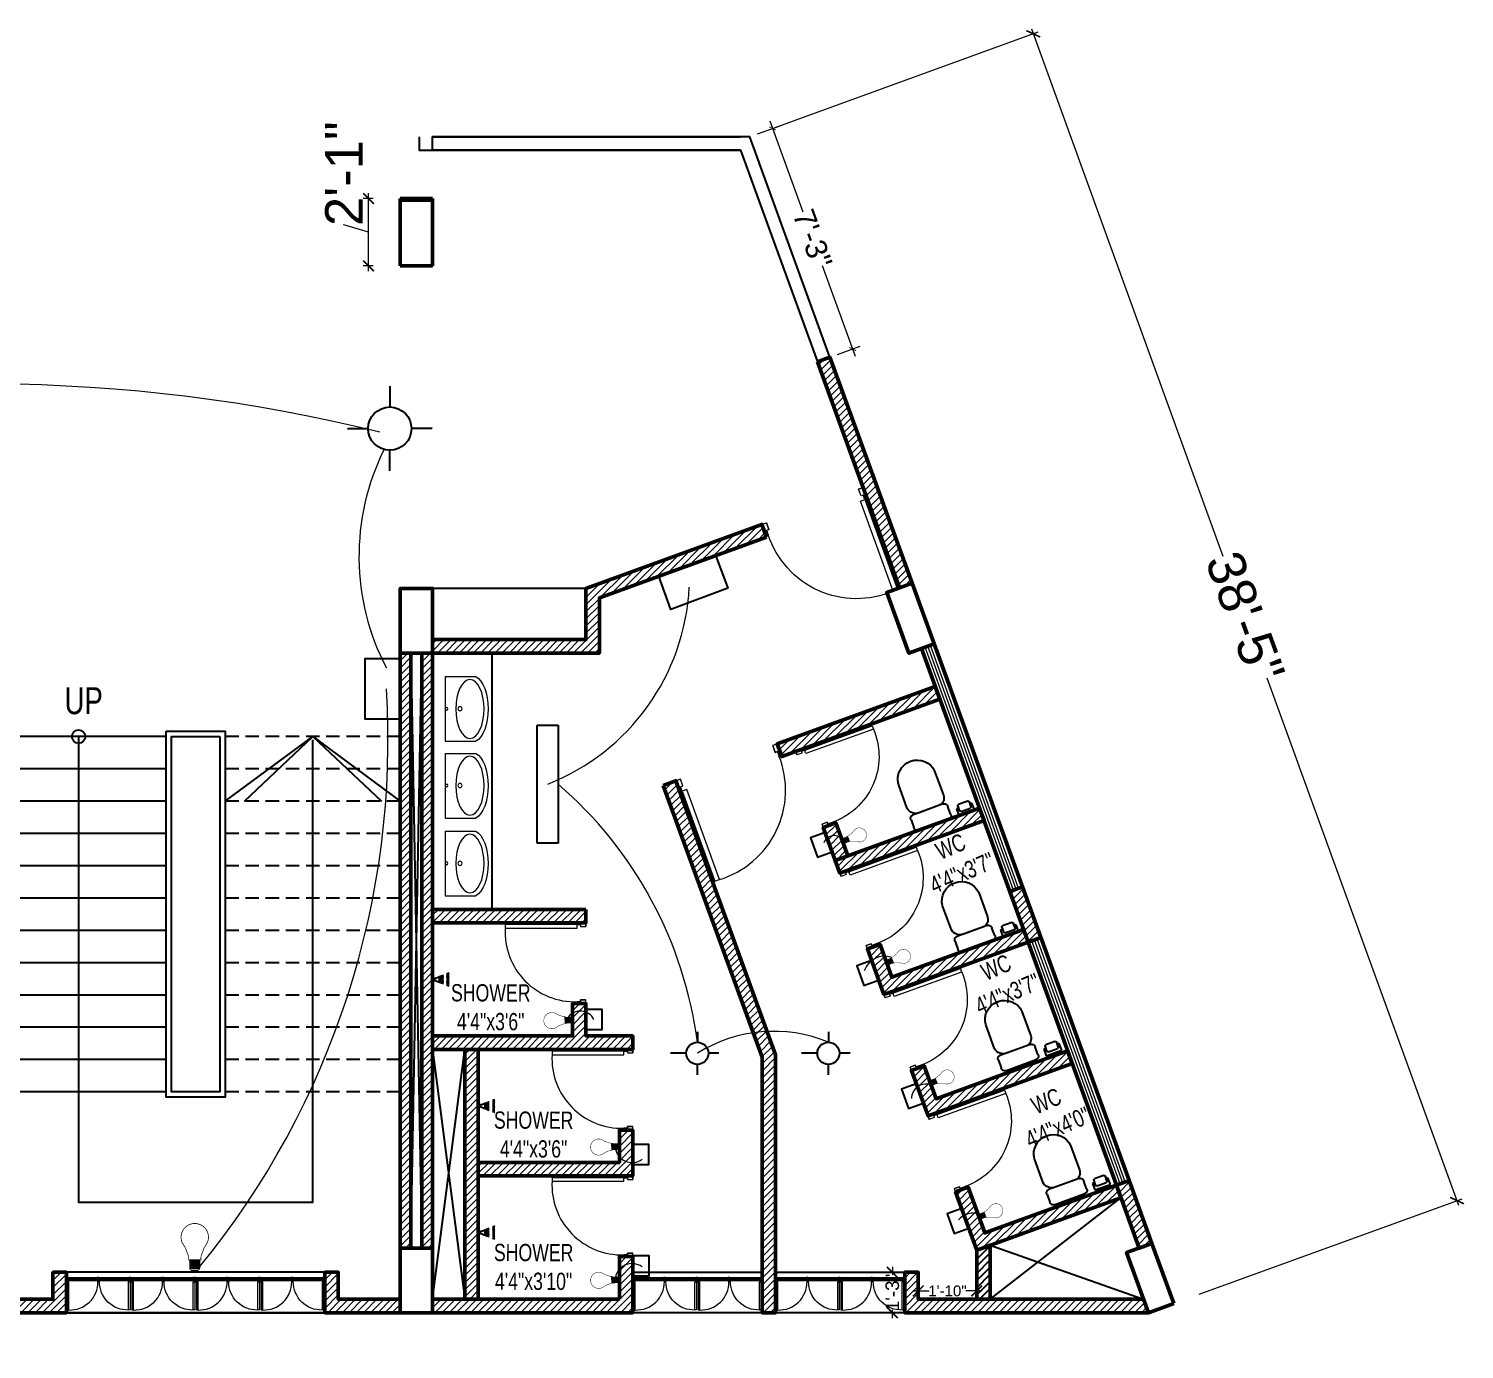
# Model space of a CAD drawing. Header units: inches. Extents: x -20263 to 10253, y -4567 to 3195.
# Drawn here: x -1026 to -493, y -1530 to -1040 of the extents above; entities that cross this region are included whole.
import ezdxf

# ---------------------------------------------------------------- set-up
doc = ezdxf.new("R2010")
doc.units = ezdxf.units.IN
doc.header["$MEASUREMENT"] = 0
doc.linetypes.add('DASHED2', pattern=[0.375, 0.25, -0.125])
for name, color, linetype, lineweight in [('A-TEXT', 7, 'Continuous', 5), ('ar-DOOR-WOOD', 44, 'Continuous', 0), ('column', 1, 'Continuous', 50), ('Dimension', 18, 'Continuous', 9), ('e conduit 1', 90, 'Continuous', 5), ('e conduit 2', 210, 'Continuous', 5), ('illustr-TOILET FIXTURE', 171, 'Continuous', 0), ('Main Wall', 250, 'Continuous', 13), ('window', 160, 'Continuous', 9)]:
    doc.layers.add(name, color=color, linetype=linetype, lineweight=lineweight)
for name, color, linetype in [('BOX', 7, 'Continuous'), ('Electrical Installation', 50, 'Continuous'), ('plug ins', 7, 'Continuous')]:
    doc.layers.add(name, color=color, linetype=linetype)
doc.layers.add('hatch brick', color=32, linetype='Continuous', lineweight=0, transparency=0.4)
doc.styles.add('SIMPLE', font='romantic.ttf')
doc.styles.get("Standard").update_dxf_attribs({"font": 'arial.ttf'})
doc.dimstyles.new('Architectural', dxfattribs={"dimtxt": 14, "dimasz": 4, "dimexe": 2, "dimexo": 10, "dimgap": 0.09, "dimtad": 0, "dimdec": 0, "dimzin": 0, "dimdsep": 46, "dimlunit": 4, "dimtxsty": 'Standard', "dimblk": 'ARCHTICK', "dimcen": 0.09, "dimdle": 2, "dimclrd": 256, "dimclre": 256, "dimclrt": 256, "dimadec": 0, "dimazin": 0, "dimtfac": 1, "dimtdec": 0, "dimtofl": 0, "dimtmove": 1, "dimatfit": 2, "dimfxl": 12, "dimtolj": 1, "dimtzin": 0, "dimlwd": -1, "dimlwe": -1, "dimarcsym": 0})
doc.dimstyles.new('Architectural small', dxfattribs={"dimtxt": 8, "dimasz": 2, "dimexe": 3, "dimexo": 3, "dimgap": 0.09, "dimtad": 0, "dimdec": 0, "dimzin": 0, "dimdsep": 46, "dimlunit": 4, "dimtxsty": 'Standard', "dimblk": 'ARCHTICK', "dimcen": 0.09, "dimdle": 3, "dimclrd": 6, "dimclre": 6, "dimclrt": 5, "dimadec": 0, "dimazin": 0, "dimtfac": 1, "dimtdec": 0, "dimtofl": 0, "dimtmove": 1, "dimatfit": 2, "dimfxl": 12, "dimtolj": 1, "dimtzin": 0, "dimlwd": 18, "dimlwe": 18, "dimarcsym": 0})

# ---------------------------------------------------------------- blocks, each defined once
blk = doc.blocks.new('_ArchTick')
at = {"color": 0, "linetype": 'ByBlock', "const_width": 0.15}
blk.add_lwpolyline([(-0.5, -0.5), (0.5, 0.5)], dxfattribs=at)
blk = doc.blocks.new('*D234')
at = {"layer": 'Defpoints', "color": 0, "transparency": 16777216}
for p in [(-757.88, -1079.82), (-495.23, -1474.99), (-600.46, -1513.22)]:
    blk.add_point(p, dxfattribs=at)
at = {"layer": 'Dimension', "transparency": 16777216}
for p, q in [((-653.34, -1039.72), (-582.18, -1235.61)), ((-748.49, -1076.41), (-650.77, -1040.91)), ((-494.54, -1476.87), (-565.7, -1280.98)), ((-591.06, -1509.8), (-493.35, -1474.31))]:
    blk.add_line(p, q, dxfattribs=at)
at = {"layer": 'Dimension', "transparency": 16777216, "xscale": 4, "yscale": 4, "zscale": 4}
for p, rotation in [((-652.65, -1041.6), 109.9628844869782), ((-495.23, -1474.99), 289.9628844869782)]:
    blk.add_blockref('_ArchTick', p, dxfattribs=dict(at, rotation=rotation))
at = {"layer": 'Dimension', "transparency": 16777216, "insert": (-573.94, -1258.29), "char_height": 14, "attachment_point": 5, "rotation": 289.9629}
blk.add_mtext('\\A1;38\'-5"', dxfattribs=at)
blk = doc.blocks.new('*D236')
at = {"layer": 'Defpoints', "color": 0, "transparency": 16777216}
for p in [(-757.88, -1079.82), (-728.12, -1161.76), (-719.73, -1158.71)]:
    blk.add_point(p, dxfattribs=at)
at = {"layer": 'Dimension', "color": 6, "lineweight": 18, "transparency": 16777216}
for p, q in [((-755.06, -1078.8), (-746.67, -1075.75)), ((-750.51, -1073.95), (-738.26, -1107.69)), ((-718.7, -1161.53), (-730.96, -1127.79)), ((-725.3, -1160.74), (-716.91, -1157.69))]:
    blk.add_line(p, q, dxfattribs=at)
at = {"layer": 'Dimension', "color": 6, "lineweight": 18, "transparency": 16777216, "xscale": 2, "yscale": 2, "zscale": 2}
for p, rotation in [((-749.49, -1076.77), 109.9610434408243), ((-719.73, -1158.71), 289.9610434408243)]:
    blk.add_blockref('_ArchTick', p, dxfattribs=dict(at, rotation=rotation))
at = {"layer": 'Dimension', "color": 5, "transparency": 16777216, "insert": (-734.61, -1117.74), "char_height": 8, "attachment_point": 5, "rotation": 289.961}
blk.add_mtext('\\A1;7\'-3"', dxfattribs=at)
blk = doc.blocks.new('DOOR_45')
at = {"layer": 'ar-DOOR-WOOD'}
for p, q in [((-11008.75, 15426.44), (-11008.75, 15424.44)), ((-10968.75, 15426.44), (-11008.75, 15426.44)), ((-11008.75, 15424.44), (-10968.75, 15424.44)), ((-10968.75, 15427.44), (-10963.75, 15427.44)), ((-10968.75, 15427.44), (-10968.75, 15426.44)), ((-10968.75, 15424.44), (-10968.75, 15426.44)), ((-10968.75, 15426.44), (-10966.75, 15426.44)), ((-10966.75, 15426.44), (-10966.75, 15425.44)), ((-10966.75, 15425.44), (-10963.75, 15425.44)), ((-10963.75, 15427.44), (-10963.75, 15425.44)), ((-10968.75, 15382.44), (-10968.75, 15383.44)), ((-10968.75, 15383.44), (-10966.75, 15383.44)), ((-10968.75, 15382.44), (-10963.75, 15382.44)), ((-10966.75, 15384.44), (-10963.75, 15384.44)), ((-10966.75, 15383.44), (-10966.75, 15384.44)), ((-10963.75, 15382.44), (-10963.75, 15384.44))]:
    blk.add_line(p, q, dxfattribs=at)
for points in [[(-10968.75, 15426.44), (-11008.75, 15426.44), (-11008.75, 15424.44), (-10968.75, 15424.44)], [(-10963.75, 15427.44), (-10968.75, 15427.44), (-10968.75, 15426.44), (-10966.75, 15426.44), (-10966.75, 15425.44), (-10963.75, 15425.44)], [(-10968.75, 15383.44), (-10968.75, 15382.44), (-10963.75, 15382.44), (-10963.75, 15384.44), (-10966.75, 15384.44), (-10966.75, 15383.44)]]:
    blk.add_lwpolyline(points, close=True, dxfattribs=at)
blk.add_arc((-10969.89, 15422.35), 38.92, 176.90834, 271.67702, dxfattribs=at)
blk = doc.blocks.new('T-FIX-027')
at = {"layer": 'illustr-TOILET FIXTURE'}
for p, q in [((-11843.84, 14568.89), (-11843.84, 14557.43)), ((-11843.84, 14568.89), (-11843.84, 14557.43)), ((-11843.84, 14568.89), (-11819.84, 14568.89)), ((-11843.84, 14568.89), (-11819.84, 14568.89)), ((-11819.84, 14568.89), (-11819.84, 14557.43)), ((-11819.84, 14568.89), (-11819.84, 14557.43))]:
    blk.add_line(p, q, dxfattribs=at)
for centre, radius in [((-11831.91, 14568.32), 0.508), ((-11831.91, 14568.32), 0.508), ((-11831.91, 14563.34), 0.762), ((-11831.91, 14563.34), 0.762)]:
    blk.add_circle(centre, radius, dxfattribs=at)
blk.add_ellipse((-11831.84, 14559.64), major_axis=(-10.93, 0), ratio=0.480383, dxfattribs=at)
blk.add_ellipse((-11831.84, 14559.64), major_axis=(-10.93, 0), ratio=0.480383, dxfattribs=at)
blk.add_ellipse((-11831.84, 14558.89), major_axis=(-12.37, 0), ratio=0.48498, start_param=6.528919, end_param=9.179045, dxfattribs=at)
blk.add_ellipse((-11831.84, 14558.89), major_axis=(-12.37, 0), ratio=0.48498, start_param=6.528919, end_param=9.179045, dxfattribs=at)
blk = doc.blocks.new('stair final')
for points in [[(82, 124), (82, -90), (-70, -90), (-70, 124)], [(-37.5, 124), (-37.5, -49), (49.5, -49), (49.5, 122.75)], [(17, 100), (49.5, 124), (82, 100)], [(24.2, 100), (49.5, 124)], [(49.5, 124), (75, 100)], [(82, -8), (82, -90)]]:
    blk.add_lwpolyline(points)
blk.add_lwpolyline([(-5, 126), (17, 126), (17, -10), (-5, -10)], close=True)
blk.add_circle((-37.5, 124), 2.49)
at = {"layer": 'BOX', "ltscale": 2000}
for p, q in [((-5, 124), (-70, 124)), ((-5, 112), (-70, 112)), ((-5, 100), (-70, 100)), ((-5, 88), (-70, 88)), ((-5, 76), (-70, 76)), ((-5, 64), (-70, 64)), ((-5, 52), (-70, 52)), ((-5, 40), (-70, 40)), ((-5, 28), (-70, 28)), ((-5, 16), (-70, 16)), ((-5, 4), (-70, 4)), ((-5, -8), (-70, -8)), ((0, -8), (-3, -8)), ((15, -8), (12, -8))]:
    blk.add_line(p, q, dxfattribs=at)
at = {"layer": 'BOX', "linetype": 'DASHED2', "ltscale": 20}
for p, q in [((82, 124), (17, 124)), ((82, 112), (17, 112)), ((82, 100), (17, 100)), ((82, 88), (17, 88)), ((82, 76), (17, 76)), ((82, 64), (17, 64)), ((82, 52), (17, 52)), ((82, 40), (17, 40)), ((82, 28), (17, 28)), ((82, 16), (17, 16)), ((82, 4), (17, 4)), ((82, -8), (17, -8))]:
    blk.add_line(p, q, dxfattribs=at)
at = {"layer": 'BOX', "ltscale": 2000}
for points in [[(17, 124), (17, -10), (-5, -10), (-5, 124)], [(-3, 124), (15, 124)]]:
    blk.add_lwpolyline(points, dxfattribs=at)
blk.add_lwpolyline([(15, 124), (15, -8), (-3, -8), (-3, 124)], close=True, dxfattribs=at)
blk = doc.blocks.new('wc')
at = {"linetype": 'Continuous'}
for p, q in [((17795.02, 10409.39), (17795.02, 10412.39)), ((17796.16, 10413.89), (17808.33, 10413.89)), ((17809.55, 10412.39), (17809.55, 10409.39)), ((17795.14, 10404.89), (17795.14, 10395.33)), ((17808.24, 10407.89), (17796.16, 10407.89)), ((17806.43, 10407.89), (17798.79, 10407.89)), ((17809.43, 10395.33), (17809.43, 10404.89)), ((17802.29, 10388.83), (17802.29, 10388.83))]:
    blk.add_line(p, q, dxfattribs=at)
for centre, radius, start, end in [((17796.22, 10412.67), 1.22, 92.839, 193.0763), ((17796.22, 10409.11), 1.22, 166.9235, 267.161), ((17808.21, 10409.24), 1.35, 271.2066, 6.2687), ((17808.28, 10412.6), 1.29, 350.3937, 88.0376), ((17798.7, 10404.28), 3.61, 88.6213, 170.3077), ((17806.43, 10404.89), 3, 0, 90), ((17802.2, 10395.91), 7.08, 184.6705, 270.7333), ((17802.38, 10395.91), 7.08, 269.2667, 355.3295)]:
    blk.add_arc(centre, radius, start, end, dxfattribs=at)
blk = doc.blocks.new('nap')
at = {"linetype": 'Continuous'}
for p, q in [((17810.88, 10410.98), (17810.88, 10413.6)), ((17810.88, 10413.6), (17817, 10413.6)), ((17811.65, 10410.98), (17810.88, 10410.98)), ((17811.65, 10410.19), (17811.65, 10411.93)), ((17812.15, 10412.43), (17815.76, 10412.43)), ((17815.76, 10409.69), (17812.15, 10409.69)), ((17816.26, 10411.93), (17816.26, 10410.19)), ((17817, 10410.98), (17816.26, 10410.98)), ((17817, 10413.6), (17817, 10410.98))]:
    blk.add_line(p, q, dxfattribs=at)
for centre, start, end in [((17812.15, 10411.93), 90, 180), ((17812.15, 10410.19), 180, 270), ((17815.76, 10411.93), 0, 90), ((17815.76, 10410.19), 270, 0)]:
    blk.add_arc(centre, 0.5, start, end, dxfattribs=at)
blk = doc.blocks.new('toilet stair block final')
h = blk.add_hatch()
h.set_pattern_fill('ANSI31', color=256, scale=15)
h.set_pattern_definition([(45, (1.7069, -4.6996), (-1.325825, 1.325825), [])])
h.paths.add_polyline_path([(145.14, -46.57), (150.14, -44.75), (150.14, -64.82), (145.14, -64.82)])
at = {"layer": 'hatch brick'}
h = blk.add_hatch(dxfattribs=at)
h.set_pattern_fill('ANSI31', color=256, scale=15)
h.paths.add_polyline_path([(85.96, 283.35), (116.45, 199.41), (121.15, 201.12), (90.63, 285.05)])
h = blk.add_hatch(dxfattribs=at)
h.set_pattern_fill('ANSI31', color=256, scale=15)
edge = h.paths.add_edge_path()
edge.add_line((67.04, 218.27), (65.33, 222.97))
edge.add_line((65.33, 222.97), (0, 199.18))
edge.add_line((0, 199.18), (0, 180.18))
edge.add_line((0, 180.18), (-57, 180.18))
edge.add_line((-57, 180.18), (-57, 175.18))
edge.add_line((-57, 175.18), (5, 175.18))
edge.add_line((5, 175.18), (5, 195.68))
edge.add_line((5, 195.68), (67.04, 218.27))
h = blk.add_hatch(dxfattribs=at)
h.set_pattern_fill('ANSI31', color=256, scale=15)
h.paths.add_polyline_path([(-233, 175.18), (-233, -45.82), (-229, -45.82), (-229, 175.18)])
h = blk.add_hatch(dxfattribs=at)
h.set_pattern_fill('ANSI31', color=256, scale=15)
h.set_pattern_definition([(45, (7, 0), (-1.325825, 1.325825), [])])
h.paths.add_polyline_path([(-225, 175.18), (-225, -45.82), (-221, -45.82), (-221, 175.18)])
h = blk.add_hatch(dxfattribs=at)
h.set_pattern_fill('ANSI31', color=256, scale=15)
h.set_pattern_definition([(45, (164, 0), (-1.325825, 1.325825), [])])
h.paths.add_polyline_path([(-69, 175.18), (-69, -45.82), (-65, -45.82), (-65, 175.18)])
h = blk.add_hatch(dxfattribs=at)
h.set_pattern_fill('ANSI31', color=256, scale=15)
h.paths.add_polyline_path([(-61, 175.18), (-61, -45.82), (-57, -45.82), (-57, 175.18)])
h = blk.add_hatch(dxfattribs=at)
h.set_pattern_fill('ANSI31', color=256, scale=15)
h.set_pattern_definition([(45, (-1.4041, 77.1201), (-1.325825, 1.325825), [])])
h.paths.add_polyline_path([(131.46, 158.06), (72.72, 136.72), (71.01, 141.42), (129.75, 162.76)])
h = blk.add_hatch(dxfattribs=at)
h.set_pattern_fill('ANSI31', color=256, scale=15)
edge = h.paths.add_edge_path()
edge.add_line((28.72, 126.06), (33.42, 127.77))
edge.add_line((33.42, 127.77), (70.4, 25.94))
edge.add_line((70.4, 25.94), (70.4, -69.82))
edge.add_line((70.4, -69.82), (65.4, -69.82))
edge.add_line((65.4, -69.82), (65.4, 25.06))
edge.add_line((65.4, 25.06), (28.72, 126.06))
h = blk.add_hatch(dxfattribs=at)
h.set_pattern_fill('ANSI31', color=256, scale=15)
h.set_pattern_definition([(45, (-1.0627, 76.1802), (-1.325825, 1.325825), [])])
edge = h.paths.add_edge_path()
edge.add_line((94.28, 93.48), (88.13, 110.4))
edge.add_line((88.13, 110.4), (92.83, 112.11))
edge.add_line((92.83, 112.11), (97.27, 99.88))
edge.add_line((97.27, 99.88), (146.14, 117.64))
edge.add_line((146.14, 117.64), (147.85, 112.94))
edge.add_line((147.85, 112.94), (94.28, 93.48))
h = blk.add_hatch(dxfattribs=at)
h.set_pattern_fill('ANSI31', color=256, scale=15)
h.set_pattern_definition([(45, (-56625.152, -18759.7349), (-1.325825215, 1.325825215), [])])
edge = h.paths.add_edge_path()
edge.add_line((157.41, 86.62), (162.11, 88.33))
edge.add_line((162.11, 88.33), (168.94, 69.53))
edge.add_line((168.94, 69.53), (164.23, 67.82))
edge.add_line((164.23, 67.82), (157.4, 86.62))
h = blk.add_hatch(dxfattribs=at)
h.set_pattern_fill('ANSI31', color=256, scale=15)
h.paths.add_polyline_path([(0, 80), (0, 75), (-57, 75), (-57, 80)])
h = blk.add_hatch(dxfattribs=at)
h.set_pattern_fill('ANSI31', color=256, scale=15)
h.set_pattern_definition([(45, (15.3236, 31.0638), (-1.325825, 1.325825), [])])
edge = h.paths.add_edge_path()
edge.add_line((110.66, 48.37), (104.52, 65.29))
edge.add_line((104.52, 65.29), (109.22, 66.99))
edge.add_line((109.22, 66.99), (113.66, 54.77))
edge.add_line((113.66, 54.77), (162.52, 72.52))
edge.add_line((162.52, 72.52), (164.23, 67.82))
edge.add_line((164.23, 67.82), (110.66, 48.37))
h = blk.add_hatch(dxfattribs=at)
h.set_pattern_fill('ANSI31', color=256, scale=15)
h.paths.add_polyline_path([(0, 28), (-57, 28), (-57, 33), (-5, 33), (-5, 45), (0, 45), (0, 33), (17.4, 33), (17.4, 28)])
h = blk.add_hatch(dxfattribs=at)
h.set_pattern_fill('ANSI31', color=256, scale=15)
h.paths.add_polyline_path([(-45, -64.82), (-40, -64.82), (-40, 28), (-45, 28)])
h = blk.add_hatch(dxfattribs=at)
h.set_pattern_fill('ANSI31', color=256, scale=15)
h.set_pattern_definition([(45, (15.3236, 31.0638), (-1.325825, 1.325825), [])])
h.paths.add_polyline_path([(125.34, 7.95), (120.9, 20.17), (125.6, 21.88), (130.04, 9.66), (178.91, 27.41), (180.62, 22.71), (127.05, 3.25)])
h = blk.add_hatch(dxfattribs=at)
h.set_pattern_fill('ANSI31', color=256, scale=15)
h.set_pattern_definition([(45, (17.4023, 0), (-1.325825, 1.325825), [])])
h.paths.add_polyline_path([(-40, -14), (12.4, -14), (12.4, -2), (17.4, -2), (17.4, -19), (-40, -19)])
h = blk.add_hatch(dxfattribs=at)
h.set_pattern_fill('ANSI31', color=256, scale=15)
h.paths.add_polyline_path([(201.71, -20.7), (197.01, -22.41), (205.51, -45.81), (210.21, -44.1)])
h = blk.add_hatch(dxfattribs=at)
h.set_pattern_fill('ANSI31', color=256, scale=15)
h.set_pattern_definition([(45, (33.4168, -18.7522), (-1.325825, 1.325825), [])])
h.paths.add_polyline_path([(143.44, -41.87), (137.29, -24.95), (141.99, -23.24), (148.14, -40.16), (197.01, -22.41), (198.72, -27.11), (145.14, -46.57)])
h = blk.add_hatch(dxfattribs=at)
h.set_pattern_fill('ANSI31', color=256, scale=15)
h.paths.add_polyline_path([(12.4, -64.82), (0, -64.82), (-57, -64.82), (-57, -69.82), (17.4, -69.82), (17.4, -49), (12.4, -49)])
h = blk.add_hatch(dxfattribs=at)
h.set_pattern_fill('ANSI31', color=256, scale=15)
h.paths.add_polyline_path([(-193, -64.82), (-193, -54.82), (-198, -54.82), (-198, -64.82), (-221, -64.82), (-221, -69.82), (-193, -69.82)])
h = blk.add_hatch(dxfattribs=at)
h.set_pattern_fill('ANSI31', color=256, scale=15)
h.paths.add_polyline_path([(-97, -64.82), (-97, -69.82), (-69, -69.82), (-69, -64.82), (-92, -64.82), (-92, -54.82), (-97, -54.82)])
h = blk.add_hatch(dxfattribs=at)
h.set_pattern_fill('ANSI31', color=256, scale=15)
h.paths.add_polyline_path([(118.4, -54.82), (123.4, -54.82), (123.4, -64.82), (207.11, -64.82), (208.92, -69.82), (118.4, -69.82)])
for points in [[(-62, 367), (-62, 362), (57.4, 362), (85.96, 283.35)], [(90.63, 285.05), (60.9, 367), (-57, 367)], [(-229, 175.18), (-225, -45.82)], [(-229, -45.82), (-225, 175.18)], [(-65, -45.82), (-61, 175.18)], [(-65, 175.18), (-61, -45.82)], [(-57, 28), (-45, -64.82)], [(-57, -64.82), (-45, 28)], [(150.14, -64.82), (198.72, -27.11)], [(150.14, -44.75), (207.11, -64.82)]]:
    blk.add_lwpolyline(points)
at = {"color": 0, "lineweight": 50}
for points in [[(85.96, 283.35), (116.45, 199.41), (121.15, 201.12), (90.63, 285.05), (85.96, 283.35)], [(67.04, 218.27), (65.33, 222.97), (0, 199.18), (0, 180.18), (-57, 180.18), (-57, 175.18), (5, 175.18), (5, 195.68), (67.04, 218.27)], [(124.63, 176.85), (197.01, -22.41), (201.71, -20.7), (129.33, 178.56)], [(28.72, 126.06), (33.42, 127.77), (70.4, 25.94), (70.4, -69.82), (65.4, -69.82), (65.4, 25.06), (28.72, 126.06)], [(94.28, 93.48), (88.13, 110.4), (92.83, 112.11), (97.27, 99.88), (146.14, 117.64), (147.85, 112.94), (94.28, 93.48), (94.28, 93.48)], [(157.41, 86.62), (162.11, 88.33), (168.94, 69.53), (164.23, 67.82), (157.4, 86.62)], [(0, 80), (0, 75), (-57, 75), (-57, 80), (0, 80)], [(110.66, 48.37), (104.52, 65.29), (109.22, 66.99), (113.66, 54.77), (162.52, 72.52), (164.23, 67.82), (110.66, 48.37), (110.66, 48.37)], [(0, 28), (-57, 28), (-57, 33), (-5, 33), (-5, 45), (0, 45), (0, 33), (17.4, 33), (17.4, 28), (0, 28)], [(125.34, 7.95), (120.9, 20.17), (125.6, 21.88), (130.04, 9.66), (178.91, 27.41), (180.62, 22.71), (127.05, 3.25), (125.34, 7.95)], [(143.44, -41.87), (137.29, -24.95), (141.99, -23.24), (148.14, -40.16), (197.01, -22.41), (198.72, -27.11), (145.14, -46.57), (143.44, -41.87)], [(12.4, -64.82), (0, -64.82), (0, -64.82), (-57, -64.82), (-57, -69.82), (17.4, -69.82), (17.4, -69.82), (17.4, -49), (12.4, -49), (12.4, -64.82)]]:
    blk.add_lwpolyline(points, dxfattribs=at)
at = {"color": 1, "lineweight": 50}
blk.add_lwpolyline([(-57, 175.18), (-69, 175.18), (-69, 199.18), (-57, 199.18), (-57, 175.18)], dxfattribs=at)
for points in [[(129.33, 178.56), (121.14, 201.12), (111.74, 197.7), (119.93, 175.15)], [(218.32, -66.4), (210.21, -44.07), (200.81, -47.49), (208.92, -69.82)]]:
    blk.add_lwpolyline(points, close=True, dxfattribs=at)
at = {"color": 0, "lineweight": 50}
for points in [[(-61, 175.18), (-61, -45.82), (-57, -45.82), (-57, 175.18)], [(131.46, 158.06), (72.72, 136.72), (71.01, 141.42), (129.75, 162.76)], [(147.85, 112.94), (94.28, 93.48), (92.57, 98.18), (146.14, 117.64)], [(-45, -64.82), (-40, -64.82), (-40, 28), (-45, 28)], [(-40, -14), (12.4, -14), (12.4, -2), (17.4, -2), (17.4, -19), (-40, -19)], [(201.71, -20.7), (197.01, -22.41), (205.51, -45.81), (210.21, -44.1)], [(145.14, -46.57), (150.14, -44.75), (150.14, -64.82), (145.14, -64.82)], [(-193, -64.82), (-193, -54.82), (-198, -54.82), (-198, -64.82), (-221, -64.82), (-221, -69.82), (-193, -69.82)], [(-97, -64.82), (-97, -69.82), (-69, -69.82), (-69, -64.82), (-92, -64.82), (-92, -54.82), (-97, -54.82)], [(118.4, -54.82), (118.4, -54.82), (123.4, -54.82), (123.4, -64.82), (207.11, -64.82), (208.92, -69.82), (118.4, -69.82)]]:
    blk.add_lwpolyline(points, close=True, dxfattribs=at)
blk.add_lwpolyline([(-193, -69.82), (-97, -69.82), (-97, -54.82), (-193, -54.82)], close=True)
at = {"layer": 'BOX', "ltscale": 2000}
for p, q in [((0, 199.18), (-57, 199.18)), ((-57, 175.18), (-57, 80.18)), ((-35, 175.18), (-35, 80.18))]:
    blk.add_line(p, q, dxfattribs=at)
for points in [[(65.4, -69.82), (17.4, -69.82), (17.4, -54.82), (65.4, -54.82)], [(118.4, -69.82), (70.4, -69.82), (70.4, -54.82), (118.4, -54.82)]]:
    blk.add_lwpolyline(points, close=True, dxfattribs=at)
at = {"layer": 'Main Wall', "color": 1, "lineweight": 50}
for points in [[(-233, 175.18), (-221, 175.18), (-221, 199.18), (-233, 199.18), (-233, 175.18)], [(-233, -69.82), (-221, -69.82), (-221, -45.82), (-233, -45.82), (-233, -69.82)], [(-69, -69.82), (-57, -69.82), (-57, -45.82), (-69, -45.82), (-69, -69.82)]]:
    blk.add_lwpolyline(points, dxfattribs=at)
at = {"layer": 'Main Wall', "color": 0, "lineweight": 50}
for points in [[(-233, 175.18), (-233, -45.82), (-229, -45.82), (-229, 175.18)], [(-225, 175.18), (-225, -45.82), (-221, -45.82), (-221, 175.18)], [(-69, 175.18), (-69, -45.82), (-65, -45.82), (-65, 175.18)]]:
    blk.add_lwpolyline(points, close=True, dxfattribs=at)
at = {"layer": 'window', "ltscale": 2000}
for points in [[(158.82, 87.14), (126.05, 177.37)], [(159.76, 87.48), (126.98, 177.71)], [(160.7, 87.82), (127.92, 178.05)], [(198.42, -21.9), (165.65, 68.34)], [(199.36, -21.55), (166.59, 68.68)], [(200.3, -21.21), (167.53, 69.02)]]:
    blk.add_lwpolyline(points, dxfattribs=at)
at = {"extrusion": (0, 0, -1)}
for p, xscale, yscale, zscale, rotation in [((16117.31, 4701.45), 0.8888892124533201, 0.8888892124533201, -0.8888892124533201, 69.99006771556789), ((3281.08, -12023.71), 0.6666666666666669, 0.6666666666666669, -0.6666666666666669, 340.0389565718659), ((3264.7, -12068.82), 0.6666666666666669, 0.6666666666666669, -0.6666666666666669, 340.0389565718659), ((3248.31, -12113.94), 0.6666666666666669, 0.6666666666666669, -0.6666666666666669, 340.0389565718659), ((3231.93, -12159.05), 0.6666666666666669, 0.6666666666666669, -0.6666666666666669, 340.0389565718659)]:
    blk.add_blockref('DOOR_45', p, dxfattribs=dict(at, xscale=xscale, yscale=yscale, zscale=zscale, rotation=rotation))
blk.add_blockref('stair final', (-151, 20.18))
at = {"extrusion": (0, 0, -1), "zscale": -1, "rotation": 160.0389565718658}
for name, p in [('wc', (20158.79, 3822.37)), ('nap', (20157.38, 3822.57)), ('wc', (20142.41, 3777.25)), ('nap', (20141, 3777.46)), ('wc', (20126.36, 3733.08)), ('nap', (20124.95, 3733.28)), ('wc', (20108.27, 3683.26)), ('nap', (20106.86, 3683.46))]:
    blk.add_blockref(name, p, dxfattribs=at)
at = {"xscale": 0.666666606798147, "yscale": 0.666666606798147, "zscale": 0.666666606798147}
for p in [(7309.17, -10209.96), (7326.57, -10256.96), (7326.57, -10303.96)]:
    blk.add_blockref('DOOR_45', p, dxfattribs=at)
at = {"layer": 'illustr-TOILET FIXTURE', "extrusion": (0, 0, -1), "zscale": -1, "rotation": 270}
for p in [(-14516.54, -11677.4), (-14516.54, -11705.92), (-14516.54, -11734.81)]:
    blk.add_blockref('T-FIX-027', p, dxfattribs=at)
at = {"layer": 'Main Wall', "xscale": 0.888888888888914, "yscale": 0.888888888888914, "zscale": 0.888888888888914, "rotation": 109.9621850072985}
blk.add_blockref('DOOR_45', (9595.65, 13969.5), dxfattribs=at)
blk = doc.blocks.new('DOOR_40')
at = {"layer": 'ar-DOOR-WOOD'}
for p, q in [((-11029.1, 15421.4), (-11064.1, 15421.4)), ((-11064.1, 15421.4), (-11064.1, 15419.4)), ((-11064.1, 15419.4), (-11029.1, 15419.4)), ((-11029.1, 15422.4), (-11024.1, 15422.4)), ((-11029.1, 15422.4), (-11029.1, 15421.4)), ((-11029.1, 15419.4), (-11029.1, 15421.4)), ((-11029.1, 15421.4), (-11027.1, 15421.4)), ((-11027.1, 15421.4), (-11027.1, 15420.4)), ((-11027.1, 15420.4), (-11024.1, 15420.4)), ((-11024.1, 15422.4), (-11024.1, 15420.4)), ((-11029.1, 15383.4), (-11027.1, 15383.4)), ((-11029.1, 15382.4), (-11029.1, 15383.4)), ((-11029.1, 15382.4), (-11024.1, 15382.4)), ((-11027.1, 15383.4), (-11027.1, 15384.4)), ((-11027.1, 15384.4), (-11024.1, 15384.4)), ((-11024.1, 15382.4), (-11024.1, 15384.4))]:
    blk.add_line(p, q, dxfattribs=at)
blk.add_arc((-11029.4, 15418.2), 34.8, 178.03, 270.3561, dxfattribs=at)
blk = doc.blocks.new('ftt')
at = {"layer": 'plug ins', "linetype": 'Continuous'}
for p, q in [((76688.16, 107266.81), (76688.07, 107267.06)), ((76688.16, 107266.81), (76688.07, 107267.06)), ((76688.3, 107266.45), (76688.2, 107266.7)), ((76688.3, 107266.45), (76688.2, 107266.7)), ((76688.44, 107266.09), (76688.34, 107266.34)), ((76688.44, 107266.09), (76688.34, 107266.34)), ((76688.77, 107266.81), (76688.7, 107267.06)), ((76688.87, 107266.45), (76688.8, 107266.7)), ((76688.98, 107264.67), (76688.89, 107264.92)), ((76688.98, 107264.67), (76688.89, 107264.92)), ((76688.97, 107266.09), (76688.9, 107266.34)), ((76689.12, 107264.31), (76689.02, 107264.56)), ((76689.12, 107264.31), (76689.02, 107264.56)), ((76689.26, 107263.95), (76689.16, 107264.2)), ((76689.26, 107263.95), (76689.16, 107264.2)), ((76689.34, 107266.81), (76689.3, 107267.06)), ((76689.37, 107264.67), (76689.3, 107264.92)), ((76689.39, 107263.6), (76689.3, 107263.85)), ((76689.39, 107263.6), (76689.3, 107263.85)), ((76689.41, 107266.45), (76689.36, 107266.7)), ((76689.47, 107264.31), (76689.4, 107264.56)), ((76689.47, 107266.09), (76689.43, 107266.34)), ((76689.44, 107263.47), (76691.44, 107263.47)), ((76690.06, 107261.85), (76689.44, 107263.47)), ((76690.06, 107261.85), (76689.44, 107263.47)), ((76690.06, 107261.85), (76689.44, 107263.47)), ((76689.57, 107263.95), (76689.5, 107264.2)), ((76689.67, 107263.6), (76689.6, 107263.85)), ((76689.74, 107264.67), (76689.69, 107264.92)), ((76689.8, 107264.31), (76689.76, 107264.56)), ((76689.87, 107263.95), (76689.82, 107264.2)), ((76689.9, 107266.81), (76689.87, 107267.06)), ((76689.93, 107263.6), (76689.89, 107263.85)), ((76689.93, 107266.45), (76689.91, 107266.7)), ((76689.96, 107266.09), (76689.94, 107266.34)), ((76690.09, 107264.67), (76690.07, 107264.92)), ((76690.12, 107264.31), (76690.1, 107264.56)), ((76690.16, 107263.95), (76690.13, 107264.2)), ((76690.19, 107263.6), (76690.17, 107263.85)), ((76690.44, 107266.81), (76690.44, 107267.06)), ((76690.44, 107266.45), (76690.44, 107266.7)), ((76690.44, 107266.09), (76690.44, 107266.34)), ((76690.44, 107264.67), (76690.44, 107264.92)), ((76690.44, 107264.31), (76690.44, 107264.56)), ((76690.44, 107263.95), (76690.44, 107264.2)), ((76690.44, 107263.6), (76690.44, 107263.85)), ((76690.69, 107263.6), (76690.71, 107263.85)), ((76690.72, 107263.95), (76690.74, 107264.2)), ((76690.75, 107264.31), (76690.78, 107264.56)), ((76690.79, 107264.67), (76690.81, 107264.92)), ((76690.81, 107261.85), (76691.44, 107263.47)), ((76690.92, 107266.09), (76690.94, 107266.34)), ((76690.94, 107263.6), (76690.99, 107263.85)), ((76690.95, 107266.45), (76690.98, 107266.7)), ((76690.99, 107266.81), (76691.01, 107267.06)), ((76691.01, 107263.95), (76691.06, 107264.2)), ((76691.08, 107264.31), (76691.12, 107264.56)), ((76691.14, 107264.67), (76691.19, 107264.92)), ((76691.21, 107263.6), (76691.28, 107263.85)), ((76691.31, 107263.95), (76691.38, 107264.2)), ((76691.41, 107266.09), (76691.46, 107266.34)), ((76691.41, 107264.31), (76691.48, 107264.56)), ((76691.48, 107266.45), (76691.52, 107266.7)), ((76691.48, 107263.6), (76691.58, 107263.85)), ((76691.51, 107264.67), (76691.58, 107264.92)), ((76691.54, 107266.81), (76691.59, 107267.06)), ((76691.62, 107263.95), (76691.72, 107264.2)), ((76691.76, 107264.31), (76691.85, 107264.56)), ((76691.9, 107264.67), (76691.99, 107264.92)), ((76691.91, 107266.09), (76691.98, 107266.34)), ((76692.01, 107266.45), (76692.09, 107266.7)), ((76692.12, 107266.81), (76692.19, 107267.06)), ((76692.45, 107266.09), (76692.54, 107266.34)), ((76692.58, 107266.45), (76692.68, 107266.7)), ((76692.72, 107266.81), (76692.82, 107267.06)), ((76690.06, 107261.85), (76690.06, 107260.87)), ((76690.81, 107261.85), (76690.81, 107260.87))]:
    blk.add_line(p, q, dxfattribs=at)
blk = doc.blocks.new('drter')
at = {"layer": 'plug ins', "rotation": 90}
blk.add_blockref('ftt', (183966.31, 30586.27), dxfattribs=at)
blk = doc.blocks.new('*D230')
at = {"layer": 'Defpoints', "color": 0, "transparency": 16777216}
for p in [(-700.38, -1501.63), (-704.97, -1516.63), (-700.38, -1516.63)]:
    blk.add_point(p, dxfattribs=at)
at = {"layer": 'Dimension', "transparency": 16777216}
for p, q in [((-710.38, -1501.63), (-706.97, -1501.63)), ((-704.97, -1499.63), (-704.97, -1502.63)), ((-710.38, -1516.63), (-706.97, -1516.63)), ((-704.97, -1518.63), (-704.97, -1515.63))]:
    blk.add_line(p, q, dxfattribs=at)
at = {"layer": 'Dimension', "transparency": 16777216, "xscale": 4, "yscale": 4, "zscale": 4}
for p, rotation in [((-704.97, -1501.63), 90), ((-704.97, -1516.63), 270)]:
    blk.add_blockref('_ArchTick', p, dxfattribs=dict(at, rotation=rotation))
at = {"layer": 'Dimension', "transparency": 16777216, "insert": (-704.97, -1509.13), "char_height": 14, "attachment_point": 5, "rotation": 90}
blk.add_mtext('\\A1;{\\H0.35714x;1\'-3"}', dxfattribs=at)
blk = doc.blocks.new('*D231')
at = {"layer": 'Defpoints', "color": 0, "transparency": 16777216}
for p in [(-673.64, -1508.56), (-695.38, -1511.63), (-673.64, -1511.63)]:
    blk.add_point(p, dxfattribs=at)
at = {"layer": 'Dimension', "transparency": 16777216}
for p, q in [((-695.38, -1501.63), (-695.38, -1506.56)), ((-673.64, -1501.63), (-673.64, -1506.56)), ((-697.38, -1508.56), (-691.28, -1508.56)), ((-671.64, -1508.56), (-677.74, -1508.56))]:
    blk.add_line(p, q, dxfattribs=at)
at = {"layer": 'Dimension', "transparency": 16777216, "xscale": 4, "yscale": 4, "zscale": 4, "rotation": 180}
blk.add_blockref('_ArchTick', (-695.38, -1508.56), dxfattribs=at)
at = {"layer": 'Dimension', "transparency": 16777216, "xscale": 4, "yscale": 4, "zscale": 4}
blk.add_blockref('_ArchTick', (-673.64, -1508.56), dxfattribs=at)
at = {"layer": 'Dimension', "transparency": 16777216, "insert": (-684.51, -1508.56), "char_height": 14, "attachment_point": 5}
blk.add_mtext('\\A1;{\\H0.28571x;1\'-10"}', dxfattribs=at)
blk = doc.blocks.new('*D232')
at = {"layer": 'Defpoints', "color": 0, "transparency": 16777216}
for p in [(-899.53, -1102.82), (-887.78, -1102.82), (-887.78, -1127.82)]:
    blk.add_point(p, dxfattribs=at)
at = {"layer": 'Dimension', "transparency": 16777216}
for p, q in [((-897.78, -1102.82), (-901.53, -1102.82)), ((-899.53, -1129.82), (-899.53, -1100.82)), ((-908.69, -1112.57), (-908.69, -1112.39)), ((-899.53, -1115.32), (-908.69, -1112.57)), ((-897.78, -1127.82), (-901.53, -1127.82))]:
    blk.add_line(p, q, dxfattribs=at)
at = {"layer": 'Dimension', "transparency": 16777216, "xscale": 4, "yscale": 4, "zscale": 4}
for p, rotation in [((-899.53, -1102.82), 90), ((-899.53, -1127.82), 270)]:
    blk.add_blockref('_ArchTick', p, dxfattribs=dict(at, rotation=rotation))
at = {"layer": 'Dimension', "transparency": 16777216, "insert": (-908.69, -1093.57), "char_height": 14, "attachment_point": 5, "rotation": 90}
blk.add_mtext('\\A1;2\'-1"', dxfattribs=at)
blk = doc.blocks.new('LED')
for p, q in [((-12.1, -25.6), (11.9, -25.6)), ((-11.6, -7.7), (11.7, -7.7)), ((-11.6, -11), (11.7, -9.6)), ((-11.6, -13.3), (11.7, -11.8)), ((-11.5, -15.5), (11.8, -14.1)), ((-11.3, -17.8), (11.9, -16.3)), ((-11.2, -20), (12.1, -18.6)), ((-11.2, -22.2), (12.1, -20.8)), ((-11.2, -24.5), (12.1, -23.1))]:
    blk.add_line(p, q)
at = {"lineweight": 9}
blk.add_line((7.8, -3.1), (-7.8, -3.1), dxfattribs=at)
for points, const_width in [([(5.3, 0), (5.4, 0), (5.7, 0), (6.1, -0.1), (6.6, -0.3), (7, -0.6), (7.2, -0.9), (7.4, -1.2), (7.5, -1.5), (7.7, -2), (7.7, -2.5), (7.8, -3.1), (7.7, -2.5), (7.7, -2), (7.5, -1.5), (7.4, -1.2), (7.2, -0.9), (7, -0.6), (6.6, -0.3), (6.1, -0.1), (5.7, 0), (5.4, 0), (5.3, 0), (-5.3, 0), (-5.4, 0), (-5.5, 0), (-5.8, 0), (-6.1, -0.1), (-6.4, -0.2), (-6.7, -0.5), (-7, -0.7), (-7.3, -1.1), (-7.6, -1.7), (-7.7, -2.3), (-7.8, -3.1), (-7.8, -3.1), (-7.9, -3.2), (-8.1, -3.2), (-8.3, -3.3), (-8.9, -3.6), (-9.6, -4.1), (-10.3, -4.7), (-11, -5.4), (-11.2, -5.9), (-11.4, -6.4), (-11.6, -7), (-11.6, -7.7), (-12.2, -7.7), (-12.1, -26)], 2), ([(-5.3, 0), (-5.4, 0), (-5.5, 0), (-5.8, 0), (-6.1, -0.1), (-6.4, -0.2), (-6.7, -0.5), (-7, -0.7), (-7.3, -1.1), (-7.6, -1.7), (-7.7, -2.3), (-7.8, -3.1)], 1), ([(-0.1, -111.1), (-0.2, -111.1), (-1, -111.1), (-1.8, -111.1), (-2.6, -111.1), (-3.4, -111), (-4.2, -110.9), (-5, -110.8), (-5.8, -110.6), (-6.6, -110.5), (-7.4, -110.3), (-8.1, -110.1), (-8.9, -109.9), (-9.6, -109.7), (-10.4, -109.5), (-11.1, -109.2), (-11.8, -108.9), (-12.5, -108.7), (-13.2, -108.3), (-13.9, -108), (-14.6, -107.7), (-15.3, -107.3), (-16, -106.9), (-16.6, -106.6), (-17.3, -106.2), (-17.9, -105.7), (-18.5, -105.3), (-19.2, -104.8), (-19.8, -104.4), (-20.4, -103.9), (-20.9, -103.4), (-21.5, -102.9), (-22.1, -102.4), (-22.6, -101.9), (-23.1, -101.3), (-23.7, -100.8), (-24.2, -100.2), (-24.6, -99.6), (-25.1, -99), (-25.6, -98.4), (-26, -97.8), (-26.5, -97.2), (-26.9, -96.5), (-27.3, -95.9), (-27.7, -95.2), (-28.1, -94.6), (-28.4, -93.9), (-28.8, -93.2), (-29.1, -92.5), (-29.4, -91.8), (-29.7, -91.1), (-30, -90.4), (-30.2, -89.6), (-30.5, -88.9), (-30.7, -88.1), (-30.9, -87.4), (-31.1, -86.6), (-31.2, -85.9), (-31.4, -85.1), (-31.5, -84.3), (-31.6, -83.5), (-31.7, -82.7), (-31.8, -81.9), (-31.8, -81.1), (-31.9, -80.3), (-31.9, -79.5), (-31.9, -78.2), (-31.8, -77), (-31.7, -75.8), (-31.5, -74.6), (-31.3, -73.4), (-31.1, -72.2), (-30.8, -71.1), (-30.4, -69.9), (-30, -68.8), (-29.6, -67.7), (-29.2, -66.6), (-22.1, -55), (-14.6, -35.3), (-14.1, -29.7), (-14.1, -27.1), (-12.1, -25.6)], 1.8), ([(-0.1, -111.1), (0, -111.1), (0.8, -111.1), (1.6, -111.1), (2.5, -111.1), (3.3, -111), (4, -110.9), (4.8, -110.8), (5.6, -110.6), (6.4, -110.5), (7.2, -110.3), (7.9, -110.1), (8.7, -109.9), (9.4, -109.7), (10.2, -109.5), (10.9, -109.2), (11.6, -108.9), (12.3, -108.7), (13, -108.3), (13.7, -108), (14.4, -107.7), (15.1, -107.3), (15.8, -106.9), (16.4, -106.6), (17.1, -106.2), (17.7, -105.7), (18.3, -105.3), (19, -104.8), (19.6, -104.4), (20.2, -103.9), (20.7, -103.4), (21.3, -102.9), (21.9, -102.4), (22.4, -101.9), (22.9, -101.3), (23.5, -100.8), (24, -100.2), (24.5, -99.6), (24.9, -99), (25.4, -98.4), (25.8, -97.8), (26.3, -97.2), (26.7, -96.5), (27.1, -95.9), (27.5, -95.2), (27.9, -94.6), (28.2, -93.9), (28.6, -93.2), (28.9, -92.5), (29.2, -91.8), (29.5, -91.1), (29.8, -90.4), (30, -89.6), (30.3, -88.9), (30.5, -88.1), (30.7, -87.4), (30.9, -86.6), (31, -85.9), (31.2, -85.1), (31.3, -84.3), (31.4, -83.5), (31.5, -82.7), (31.6, -81.9), (31.6, -81.1), (31.7, -80.3), (31.7, -79.5), (31.7, -78.2), (31.6, -77), (31.5, -75.8), (31.3, -74.6), (31.1, -73.4), (30.9, -72.2), (30.6, -71.1), (30.2, -69.9), (29.9, -68.8), (29.4, -67.7), (29, -66.6), (21.9, -55), (14.4, -35.3), (13.9, -29.7), (13.9, -27.1), (11.9, -25.6)], 1.8), ([(11.9, -26.1), (11.9, -7.7), (11.7, -7.7), (11.6, -7), (11.4, -6.4), (11.2, -5.9), (11, -5.4), (10.3, -4.7), (9.6, -4.1), (8.9, -3.6), (8.3, -3.3), (7.9, -3.2), (7.8, -3.1), (7.8, -3.1)], 2)]:
    blk.add_lwpolyline(points, dxfattribs=dict(const_width=const_width))
at = {"color": 7, "lineweight": 20}
blk.add_open_spline([(-9.8, -25.6), (-9.8, -25.6), (9.4, -25.6), (9.4, -25.6)], degree=3, dxfattribs=at)

msp = doc.modelspace()

# ---------------------------------------------------------------- linework, layer by layer
at = {"color": 30, "true_color": 0xf8991e}
for p, q in [((-891.665, -1172.532), (-891.665, -1180.22)), ((-907.386, -1188.254), (-899.699, -1188.254)), ((-875.944, -1188.254), (-883.631, -1188.254)), ((-891.665, -1203.975), (-891.665, -1196.288)), ((-777.421, -1412.265), (-777.421, -1416.194)), ((-728.728, -1412.265), (-728.728, -1416.194)), ((-781.527, -1420.299), (-787.43, -1420.299)), ((-769.387, -1420.299), (-773.316, -1420.299)), ((-732.834, -1420.299), (-738.737, -1420.299)), ((-720.694, -1420.299), (-724.623, -1420.299)), ((-777.421, -1428.333), (-777.421, -1424.404)), ((-728.728, -1428.333), (-728.728, -1424.404))]:
    msp.add_line(p, q, dxfattribs=at)
for points in [[(-761.388, -1084.82), (-875.784, -1084.82), (-875.784, -1079.82), (-761.388, -1079.82)], [(-875.784, -1392.441), (-875.784, -1393.191)]]:
    msp.add_lwpolyline(points)
at = {"ltscale": 2000}
msp.add_lwpolyline([(-887.784, -1127.82), (-875.784, -1127.82), (-875.784, -1103.82), (-887.784, -1103.82)], close=True, dxfattribs=at)
at = {"color": 116, "true_color": 0x136734}
for points in [[(-791.777, -1243.121), (-770.685, -1235.267), (-766.119, -1247.528), (-787.212, -1255.382)], [(-887.784, -1273.632), (-887.784, -1296.139), (-900.868, -1296.139), (-900.868, -1273.632)], [(-818.743, -1403.903), (-812.939, -1403.903), (-812.939, -1411.565), (-818.743, -1411.565)], [(-801.357, -1454.03), (-795.553, -1454.03), (-795.553, -1461.692), (-801.357, -1461.692)], [(-801.256, -1495.412), (-795.453, -1495.412), (-795.453, -1503.074), (-801.256, -1503.074)]]:
    msp.add_lwpolyline(points, close=True, dxfattribs=at)
at = {"color": 116, "true_color": 0x136734, "extrusion": (1.15108e-16, 4.18071e-17, -1)}
for points in [[(729.964, -1338.308), (735.419, -1340.289), (732.803, -1347.491), (727.348, -1345.51)], [(712.727, -1385.872), (718.182, -1387.854), (715.566, -1395.056), (710.111, -1393.075)], [(696.129, -1431.633), (701.584, -1433.615), (698.968, -1440.817), (693.513, -1438.835)], [(679.179, -1477.985), (684.634, -1479.966), (682.019, -1487.168), (676.564, -1485.187)]]:
    msp.add_lwpolyline(points, close=True, dxfattribs=at)
at = {"color": 150}
for points in [[(-1011.784, -1503.632), (-916.384, -1503.632), (-916.384, -1504.632), (-1011.784, -1504.632)], [(-1011.784, -1503.632), (-916.384, -1503.632), (-916.384, -1504.132), (-1011.784, -1504.132)], [(-801.382, -1503.632), (-753.382, -1503.632), (-753.382, -1504.632), (-801.382, -1504.632)], [(-801.382, -1503.632), (-753.982, -1503.632), (-753.982, -1504.132), (-801.382, -1504.132)], [(-748.382, -1503.632), (-700.382, -1503.632), (-700.382, -1504.632), (-748.382, -1504.632)], [(-748.382, -1503.632), (-700.982, -1503.632), (-700.982, -1504.132), (-748.382, -1504.132)]]:
    msp.add_lwpolyline(points, close=True, dxfattribs=at)
at = {"color": 30, "true_color": 0xf8991e}
for centre, radius in [((-891.665, -1188.254), 8.034), ((-777.421, -1420.299), 4.105), ((-728.728, -1420.299), 4.105)]:
    msp.add_circle(centre, radius, dxfattribs=at)
at = {"layer": 'column', "ltscale": 2000}
for p, q in [((-887.784, -1102.82), (-875.784, -1102.82)), ((-887.784, -1102.82), (-887.784, -1127.82)), ((-887.784, -1102.82), (-875.784, -1102.82)), ((-887.784, -1102.82), (-887.784, -1127.82)), ((-875.784, -1102.82), (-875.784, -1127.82)), ((-875.784, -1102.82), (-875.784, -1127.82)), ((-875.784, -1127.82), (-887.784, -1127.82)), ((-875.784, -1127.82), (-887.784, -1127.82))]:
    msp.add_line(p, q, dxfattribs=at)
at = {"layer": 'e conduit 1', "color": 18, "true_color": 0x000000}
for centre, radius, start, end in [((-1042.035, -1779.592), 607.909, 76.042211, 103.408497), ((-814.012, -1235.721), 89.099, 153.52967, 207.69582), ((-863.6, -1242.853), 83.307, 291.61993, 357.05576), ((-1201.347, -1303.755), 309.021, 320.68869, 3.50073), ((-928.675, -1435.844), 152.524, 7.40204, 49.25156), ((-749.119, -1465.168), 53.05, 67.39568, 122.24293)]:
    msp.add_arc(centre, radius, start, end, dxfattribs=at)
at = {"layer": 'e conduit 2', "color": 18, "true_color": 0x000000}
for centre, radius, start, end in [((-726.653, -1343.382), 3.953, 18.43495, 161.56505), ((-707.969, -1392.067), 7.822, 70.10043, 161.87016), ((-820.897, -1410.273), 5.658, 26.66166, 142.63089), ((-692.448, -1437.165), 5.455, 67.45472, 179.65967), ((-801.653, -1454.567), 6.302, 183.07731, 306.5144), ((-674.854, -1486.981), 7.369, 71.71376, 138.85601), ((-801.653, -1504.694), 6.3, 53.46814, 177.39792)]:
    msp.add_arc(centre, radius, start, end, dxfattribs=at)
at = {"layer": 'Electrical Installation', "color": 32, "true_color": 0xcd6928}
for p, q in [((-836.927, -1298.421), (-829.152, -1298.395)), ((-836.899, -1342.229), (-836.927, -1298.421)), ((-829.152, -1298.395), (-829.079, -1342.192)), ((-829.079, -1342.192), (-836.899, -1342.229))]:
    msp.add_line(p, q, dxfattribs=at)

# ---------------------------------------------------------------- block references
at = {"extrusion": (0, 0, -1), "xscale": -1, "zscale": -1}
msp.add_blockref('toilet stair block final', (818.784, -1446.816), dxfattribs=at)
at = {"color": 1}
for p, xscale, yscale, zscale, rotation in [((-723.364, -1341.458), 0.0825961012495305, 0.0825961012495305, 0.0825961012495305, 110.3589558952326), ((-707.007, -1386.563), 0.0825961012495305, 0.0825961012495305, 0.0825961012495305, 110.3589558952326), ((-823.94, -1407.919), -0.09461143295443022, 0.09461143295443024, 0.09461143295443024, 271.6539938175617), ((-690.789, -1431.34), 0.0825961012495305, 0.0825961012495305, 0.0825961012495305, 110.3589558952326), ((-806.546, -1454.88), -0.09461143295443022, 0.09461143295443024, 0.09461143295443024, 271.6539938175617), ((-672.695, -1481.04), 0.0825961012495305, 0.0825961012495305, 0.0825961012495305, 110.3589558952326), ((-964.111, -1501.294), 0.1600169301085914, 0.1600169301085914, 0.1600169301085914, 180.0489376703887), ((-806.546, -1504.383), -0.09461143295443022, 0.09461143295443024, 0.09461143295443024, 271.6539938175617)]:
    msp.add_blockref('LED', p, dxfattribs=dict(at, xscale=xscale, yscale=yscale, zscale=zscale, rotation=rotation))
at = {"layer": 'Main Wall', "xscale": 0.2999999999999545, "yscale": 0.2999999999999545, "zscale": 0.2999999999999545, "rotation": 90}
for p in [(3614.949, 1803.608), (3638.949, 1803.608), (3662.949, 1803.608), (3686.949, 1803.608), (3825.352, 1803.608), (3849.352, 1803.608), (3878.352, 1803.608), (3902.352, 1803.608)]:
    msp.add_blockref('DOOR_40', p, dxfattribs=at)
at = {"layer": 'Main Wall', "extrusion": (0, 0, -1), "xscale": 0.2999999999999545, "yscale": 0.2999999999999545, "zscale": -0.2999999999999545, "rotation": 90}
for p in [(5614.518, 1803.608), (5590.518, 1803.608), (5566.518, 1803.608), (5542.518, 1803.608), (5404.115, 1803.608), (5380.115, 1803.608), (5351.115, 1803.608), (5327.115, 1803.608)]:
    msp.add_blockref('DOOR_40', p, dxfattribs=at)
at = {"layer": 'plug ins', "xscale": -1}
for p in [(75829.652, -108669.523), (75846.652, -108716.523), (75846.652, -108763.523)]:
    msp.add_blockref('drter', p, dxfattribs=at)

# ---------------------------------------------------------------- texts
at = {"layer": 'A-TEXT', "insert": (-971.837, -1294.46), "char_height": 10, "width": 67.05491, "attachment_point": 9, "style": 'SIMPLE'}
msp.add_mtext('\\pxqc,t7;{\\fSwis721 LtCn BT|b0|i0|c0|p34;UP}', dxfattribs=at)
at = {"layer": 'A-TEXT', "char_height": 6.4, "width": 47.01397, "attachment_point": 9, "style": 'SIMPLE'}
for s, insert, rotation in [('\\pxqc;{\\fSwis721 LtCn BT|b0|i0|c0|p34;WC\\P4\'4"x3\'7"}', (-656.246, -1346.938), 23.40948), ('\\pxqc;{\\fSwis721 LtCn BT|b0|i0|c0|p34;WC\\P4\'4"x3\'7"}', (-639.357, -1391.861), 23.40948), ('\\pxqc;{\\fSwis721 LtCn BT|b0|i0|c0|p34;SHOWER\\P4\'4"x3\'6"}', (-830.685, -1411.852), 359.84544), ('\\pxqc;{\\fSwis721 LtCn BT|b0|i0|c0|p34;WC\\P4\'4"x4\'0"}', (-620.707, -1441.472), 23.40948), ('\\pxqc;{\\fSwis721 LtCn BT|b0|i0|c0|p34;SHOWER\\P4\'4"x3\'6"}', (-814.749, -1459.14), 359.84544), ('\\pxqc;{\\fSwis721 LtCn BT|b0|i0|c0|p34;SHOWER\\P4\'4"x3\'10"}', (-814.749, -1508.318), 359.84544)]:
    msp.add_mtext(s, dxfattribs=dict(at, insert=insert, rotation=rotation))

# ---------------------------------------------------------------- dimensions: what is measured, and where the dimension line sits
at = {"layer": 'Dimension'}
for p1, p2, distance, dimstyle, picture, middle in [((-757.884, -1079.82), (-600.459, -1513.216), 111.959, 'Architectural', '*D234', (-573.94, -1258.294)), ((-887.784, -1127.82), (-887.784, -1102.82), 11.743, 'Architectural', '*D232', (-908.691, -1112.301)), ((-757.884, -1079.82), (-728.124, -1161.76), 8.934, 'Architectural small', '*D236', (-734.606, -1117.74))]:
    dim = msp.add_aligned_dim(p1=p1, p2=p2, distance=distance, dimstyle=dimstyle, dxfattribs=at)
    dim.commit()
    dim.dimension.update_dxf_attribs({"geometry": picture, "text_midpoint": middle})
dim = msp.add_linear_dim(base=(-704.974, -1516.632), p1=(-700.382, -1501.632), p2=(-700.382, -1516.632), angle=90, text='{\\H0.35714x;<>}', dimstyle='Architectural', dxfattribs=at)
dim.commit()
dim.dimension.update_dxf_attribs({"geometry": '*D230', "text_midpoint": (-704.974, -1509.132)})
dim = msp.add_linear_dim(base=(-673.642, -1508.565), p1=(-695.382, -1511.632), p2=(-673.642, -1511.632), text='{\\H0.28571x;<>}', dimstyle='Architectural', dxfattribs=at)
dim.commit()
dim.dimension.update_dxf_attribs({"geometry": '*D231', "text_midpoint": (-684.512, -1508.565)})

doc.saveas('drawing.dxf')
